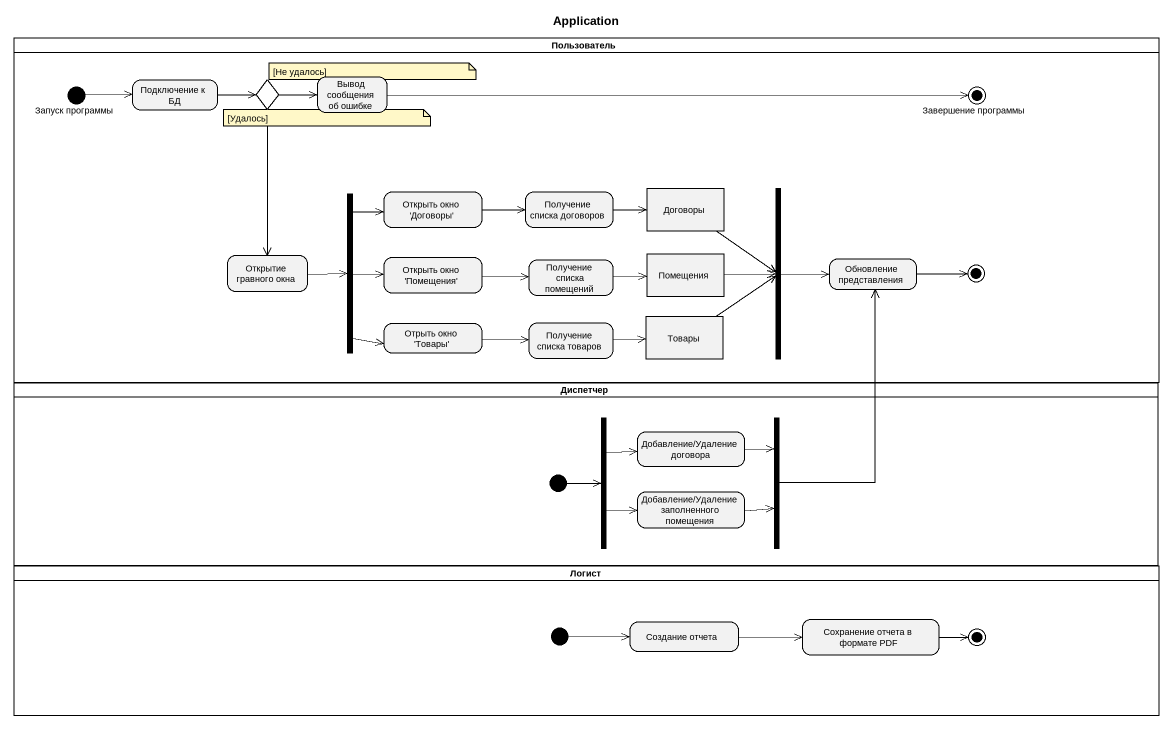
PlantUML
@startuml
title Application
hide empty description
state Пользователь <<partition>> {
  state "Запуск программы" as Запуск_программы <<start>>
  state "Подключение к БД" as Подключение_к_БД
  state choice1 <<choice>>
  state "Вывод сообщения об ошибке" as Вывод_сообщения_об_ошибке
  state "Завершение программы" as Завершение_программы <<end>>
  state Договоры <<object>>
  state fork1 <<join>>
  state fork2 <<fork>>
  state "Открыть окно 'Договоры'" as Открыть_окно_Договоры
  state "Получение списка договоров" as Получение_списка_договоров
  state "Открытие гравного окна" as Открытие_гравного_окна
  state "Открыть окно 'Помещения'" as Открыть_окно_Помещения
  state "Получение списка помещений" as Получение_списка_помещений
  state Помещения <<object>>
  state "Обновление представления" as Обновление_представления
  state final1 <<end>>
  state "Отрыть окно 'Товары'" as Отрыть_окно_Товары
  state "Получение списка товаров" as Получение_списка_товаров
  state Товары <<object>>
}
state Диспетчер <<partition>> {
  state fork3 <<fork>>
  state fork4 <<join>>
  state "Добавление/Удаление договора" as Добавление_Удаление_договора
  state "Добавление/Удаление заполненного помещения" as Добавление_Удаление
  [*] -right-> fork3
}
state Логист <<partition>> {
  state "Создание отчета" as Создание_отчета
  state "Сохранение отчета в формате PDF" as Сохранение_отчета_в_формате
  [*] -right-> Создание_отчета
  Сохранение_отчета_в_формате -right-> [*]
}
Запуск_программы -right-> Подключение_к_БД
Подключение_к_БД -right-> choice1
choice1 -right-> Вывод_сообщения_об_ошибке
choice1 --> Открытие_гравного_окна
Вывод_сообщения_об_ошибке -right-> Завершение_программы
Договоры --> fork1
fork1 -right-> Обновление_представления
fork2 -up-> Открыть_окно_Договоры
fork2 -right-> Открыть_окно_Помещения
fork2 --> Отрыть_окно_Товары
Открыть_окно_Договоры -right-> Получение_списка_договоров
Получение_списка_договоров -right-> Договоры
Открытие_гравного_окна -right-> fork2
Открыть_окно_Помещения -right-> Получение_списка_помещений
Получение_списка_помещений -right-> Помещения
Помещения -right-> fork1
Обновление_представления -right-> final1
Отрыть_окно_Товары -right-> Получение_списка_товаров
Получение_списка_товаров -right-> Товары
Товары -up-> fork1
fork3 -right-> Добавление_Удаление_договора
fork3 -right-> Добавление_Удаление
fork4 -up-> Обновление_представления
Добавление_Удаление_договора -right-> fork4
Добавление_Удаление -right-> fork4
Создание_отчета -right-> Сохранение_отчета_в_формате
note as N1
  [Не удалось]
end note
note as N2
  [Удалось]
end note
@enduml
